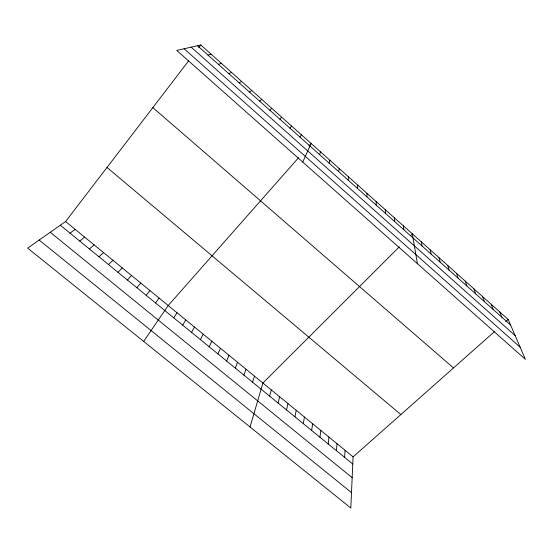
<?xml version="1.0" encoding="UTF-8"?>
<svg xmlns="http://www.w3.org/2000/svg" width="553" height="553" viewBox="0 0 553 553"><rect width="100%" height="100%" fill="white"/><g stroke="black" fill="none" stroke-linecap="round" stroke-linejoin="round"><path stroke-width="0.83" d="M366.888 196.806L367.005 193.377M494.638 331.489L353.097 456.875L350.802 508.027L27.65 248.117L65.593 221.532L188.739 60.733M344.623 457.379L345.072 450.308M336.438 450.695L337.012 443.713M357.521 188.455L357.805 185.165M328.212 443.976L328.924 437.091M319.959 437.236L320.795 430.434M311.664 430.462L312.632 423.757M348.107 180.057L348.563 176.912M303.327 423.653L304.433 417.045M294.956 416.824L296.201 410.305M338.643 171.61L339.272 168.61M286.551 409.96L287.933 403.531M278.111 403.061L279.624 396.736M269.629 396.135L271.281 389.906M329.132 163.128L329.934 160.273M250.039 426.985L262.903 383.042L399.218 246.928M252.548 382.185L254.484 376.158M243.949 375.169L246.03 369.231M319.572 154.598L320.546 151.895M235.315 368.118L237.534 362.284M226.64 361.033L229.004 355.303M217.923 353.913L220.44 348.286M302.726 162.05L311.118 143.476L308.989 145.888M209.172 346.766L211.834 341.242M200.373 339.583L203.186 334.164M191.538 332.374L194.504 327.051M300.009 137.151L301.35 134.752M182.67 325.123L185.78 319.911M173.753 317.844L177.015 312.742M290.007 128.227L291.535 125.987M143.656 341.415L168.216 305.533L298.558 157.723M155.524 302.961L159.105 298.074M198.79 47.613L200.808 44.973L508.207 319.461L525.35 359.305L176.732 50.42L200.808 44.973M146.206 295.35L149.946 290.581M279.949 119.254L281.664 117.174M136.847 287.712L140.752 283.053M127.439 280.025L131.51 275.491M117.989 272.311L122.227 267.894M269.836 110.234L271.744 108.312M410.526 235.633L412.317 233.843L417.432 263.684M108.499 264.555L112.902 260.256M98.952 256.765L103.529 252.583M505.725 321.659L508.207 319.461M89.365 248.94L94.114 244.875M259.668 101.164L261.769 99.409M79.729 241.067L84.65 237.133M70.051 233.166L75.146 229.35M249.444 92.047L251.739 90.45M239.173 82.881L241.661 81.45M228.838 73.667L231.534 72.408M218.456 64.404L221.345 63.312M208.011 55.086L211.101 54.166M39.159 240.05L351.494 492.605M50.247 232.281L352.164 477.674M60.325 225.223L352.773 464.029M65.593 221.532L353.097 456.875M106.999 167.462L400.87 414.556M152.849 107.593L453.488 367.939M184.114 48.754L520.138 347.187M197.504 45.719L510.578 324.977M191.158 47.157L515.126 335.547M499.698 311.864L501.924 317.263M491.147 304.233L493.235 309.507M482.555 296.56L484.497 301.71M473.928 288.853L475.711 293.878M465.253 281.111L466.891 286.012M456.536 273.327L458.022 278.097M447.778 265.509L449.112 270.154M438.978 257.65L440.16 262.163M430.137 249.749L431.16 254.138M421.248 241.813L422.112 246.071M403.344 225.831L403.89 229.813M394.33 217.778L394.711 221.622M385.268 209.684L385.482 213.396M376.158 201.548L376.213 205.122"/></g></svg>
